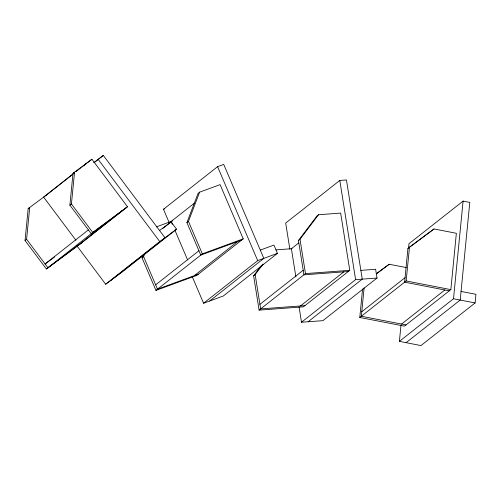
<?xml version="1.0" encoding="UTF-8"?>
<svg xmlns="http://www.w3.org/2000/svg" width="501" height="501" viewBox="0 0 501 501"><rect width="100%" height="100%" fill="white"/><g stroke="black" fill="none" stroke-linecap="round" stroke-linejoin="round"><path stroke-width="0.75" d="M125.951 207.946L91.238 233.685L69.883 205.185L73.008 173.321L91.915 159.23L127.498 206.731L81.112 243.254L46.399 268.987L25.05 240.493L28.175 208.623L29.722 207.408L26.597 239.271L47.946 267.772L82.659 242.033M46.399 268.987L92.779 232.47L71.43 203.97L74.555 172.1L73.008 173.321M449.291 290.843L404.62 282.169L407.933 248.371L434.023 228.957L456.361 233.291L450.837 289.628L404.457 326.145L359.781 317.477L362.567 289.052M364.114 287.837L361.327 316.256L406.004 324.93M461.058 291.432L475.95 294.319L475.105 302.942L420.972 345.571L399.397 341.356L400.994 325.086M408.515 248.364L408.973 243.711L463.087 201.101L469.788 202.404L460.212 300.049L406.079 342.678M359.781 317.477L406.161 280.955L409.48 247.156M399.397 341.356L453.511 298.753L463.087 201.101M241.689 240.06L200.788 255.084L186.904 222.563L198.095 193.367L199.642 192.146L220.096 184.637L243.229 238.845L196.849 275.362L155.949 290.392L142.065 257.865L143.186 254.946M142.065 257.865L143.612 256.65L144.733 253.731M186.904 222.563L188.451 221.342L199.642 192.146M348.226 271.529L303.932 274.817L298.458 240.486L316.964 215.956L318.504 214.735L340.655 213.094L349.773 270.315L303.393 306.837L259.092 310.125L253.625 275.794L261.027 265.981M253.625 275.794L255.172 274.573L263.031 264.146M298.458 240.486L300.005 239.271L318.504 214.735M74.705 172.626L43.606 197.112L75.914 240.236M75.92 171.668L80.799 167.822M83.849 165.424L86.898 163.025M45.535 195.753L72.689 174.373M81.832 167.171L86.711 163.332M87.932 162.368L91.915 159.23M93.8 162.681L103.312 155.429L164.986 237.762L110.853 280.391M94.088 162.693L103.312 155.429M25.05 240.493L26.597 239.271M69.883 205.185L71.43 203.97M88.389 229.884L45.096 263.971L54.471 257.026M79.189 244.607L122.482 210.52M169.294 222.907L163.476 209.28L217.584 166.67L223.722 164.416L263.827 258.372L209.694 301.001M194.338 203.199L171.167 221.442L172.388 224.298M162.6 228.619L171.117 221.918L176.559 229.182L122.426 271.811L105.667 284.23L76.697 245.559M105.667 284.23L159.781 241.62L176.559 229.182M155.642 284.837L198.935 250.75M155.949 290.392L202.329 253.869L243.229 238.845M194.307 275.65L237.593 241.563M308.115 321.761L362.254 279.138L346.448 179.953L339.803 180.448L285.689 223.058L289.86 249.197M192.252 276.696L203.581 303.237L257.696 260.626L277.46 253.362L273.922 245.07L260.288 250.08M277.46 253.362L223.327 295.991L203.581 303.237M298.709 242.966L291.388 248.728L295.891 276.953M259.913 304.326L303.199 270.239M259.092 310.125L305.478 273.602L349.773 270.315M300.506 305.948L343.799 271.861M299.047 306.863L301.496 322.237L355.61 279.627L377.021 278.042L375.625 269.281L360.858 270.383M406.317 267.584L389.189 264.259L376.595 273.665M434.023 228.957L407.933 248.371M377.021 278.042L322.882 320.665L301.496 322.237M361.772 311.754L405.058 277.667M401.539 324.066L444.825 289.979M28.175 208.623L47.075 194.538M92.779 232.47L127.498 206.731M159.543 230.498L171.117 221.918M376.301 273.815L389.189 264.259M163.476 209.28L164.842 208.779M156.268 226.915L172.532 220.941M198.396 274.147L157.496 289.171L143.612 256.65M275.963 249.874L292.002 248.684M304.94 305.616L260.639 308.904L255.172 274.573M406.161 280.955L450.837 289.628M453.511 298.753L475.105 302.942M98.102 159.293L159.781 241.62M217.584 166.67L257.696 260.626M188.451 221.342L202.329 253.869M174.818 230.003L187.606 259.956M339.803 180.448L355.61 279.627M300.005 239.271L305.478 273.602"/></g></svg>
